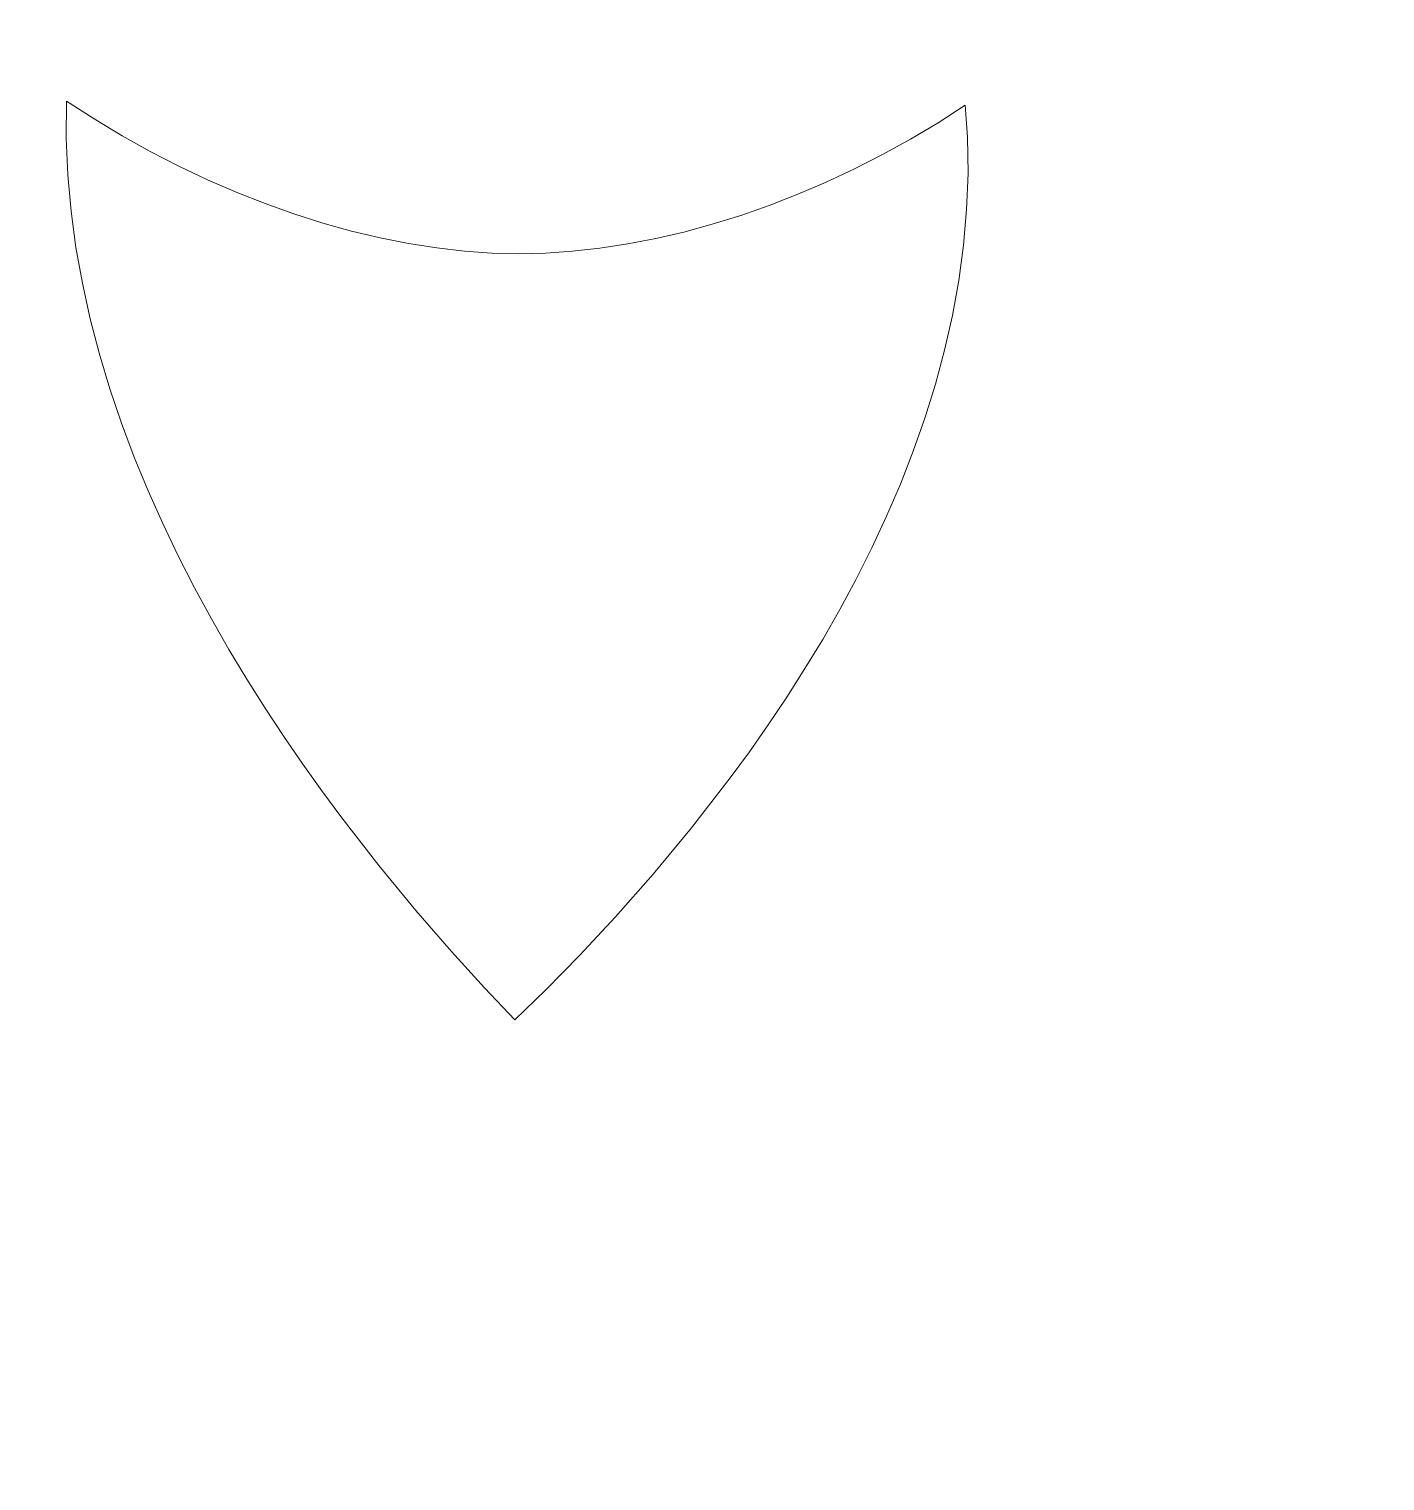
# Model space of a CAD drawing. Header units: millimetres. Extents: x -207 to 189, y -279 to 292.
# Drawn here: x 50.47 to 67.93, y 183.45 to 202.15 of the extents above; entities that cross this region are included whole.
import ezdxf

# ---------------------------------------------------------------- set-up
doc = ezdxf.new("R2010")
doc.units = ezdxf.units.MM
doc.header["$MEASUREMENT"] = 0
doc.layers.add('layer 1', color=7, linetype='Continuous')

msp = doc.modelspace()

# ---------------------------------------------------------------- linework, layer by layer
at = {"layer": 'layer 1', "lineweight": 9}
msp.add_open_spline([(32.6717, 135.4181), (32.6717, 135.4181), (44.6759, 135.4181), (44.6759, 135.4181), (44.6759, 135.4181), (44.6759, 135.4181), (44.6759, 129.4159), (44.6759, 129.4159), (44.6759, 129.4159), (44.6759, 129.4159), (32.6717, 129.4159), (32.6717, 129.4159), (32.6717, 129.4159), (32.6717, 129.4159), (32.6717, 120.4128), (32.6717, 120.4128), (32.6717, 120.4128), (32.6717, 120.4128), (80.6887, 120.4128), (80.6887, 120.4128), (80.6887, 120.4128), (80.6887, 120.4128), (80.6887, 129.4159), (80.6887, 129.4159), (80.6887, 129.4159), (80.6887, 129.4159), (68.6845, 129.4159), (68.6845, 129.4159), (68.6845, 129.4159), (68.6845, 129.4159), (68.6845, 135.4181), (68.6845, 135.4181), (68.6845, 135.4181), (68.6845, 135.4181), (80.6887, 135.4181), (80.6887, 135.4181), (80.6887, 135.4181), (72.6858, 150.417), (72.6913, 168.4335), (80.6887, 183.4353), (80.6887, 183.4353), (80.6887, 183.4353), (68.6845, 183.4353), (68.6845, 183.4353), (68.6845, 183.4353), (68.6845, 183.4353), (68.6845, 189.4373), (68.6845, 189.4373), (68.6845, 189.4373), (68.6845, 189.4373), (80.6887, 189.4373), (80.6887, 189.4373), (80.6887, 189.4373), (72.6858, 208.6383), (72.69, 230.2561), (80.6887, 249.4586), (80.6887, 249.4586), (80.6887, 249.4586), (68.6845, 249.4586), (68.6845, 249.4586), (68.6845, 249.4586), (68.6845, 249.4586), (68.6845, 255.4608), (68.6845, 255.4608), (68.6845, 255.4608), (68.6845, 255.4608), (80.6887, 255.4608), (80.6887, 255.4608), (80.6887, 255.4608), (80.6887, 255.4608), (80.6887, 264.464), (80.6887, 264.464), (80.6887, 264.464), (80.6887, 264.464), (32.6717, 264.464), (32.6717, 264.464), (32.6717, 264.464), (32.6717, 264.464), (32.6717, 255.4608), (32.6717, 255.4608), (32.6717, 255.4608), (32.6717, 255.4608), (44.6759, 255.4608), (44.6759, 255.4608), (44.6759, 255.4608), (44.6759, 255.4608), (44.6759, 249.4586), (44.6759, 249.4586), (44.6759, 249.4586), (44.6759, 249.4586), (32.6717, 249.4586), (32.6717, 249.4586), (32.6717, 249.4586), (40.6745, 230.2578), (40.6703, 208.64), (32.6717, 189.4373), (32.6717, 189.4373), (32.6717, 189.4373), (44.6759, 189.4373), (44.6759, 189.4373), (44.6759, 189.4373), (44.6759, 189.4373), (44.6759, 183.4353), (44.6759, 183.4353), (44.6759, 183.4353), (44.6759, 183.4353), (32.6717, 183.4353), (32.6717, 183.4353), (32.6717, 183.4353), (40.6745, 168.4364), (40.6691, 150.4199), (32.6717, 135.4181)], degree=3, knots=[0, 0, 0, 0, 0.0344828, 0.0344828, 0.0344828, 0.0344828, 0.0689655, 0.0689655, 0.0689655, 0.0689655, 0.1034483, 0.1034483, 0.1034483, 0.1034483, 0.137931, 0.137931, 0.137931, 0.137931, 0.1724138, 0.1724138, 0.1724138, 0.1724138, 0.2068966, 0.2068966, 0.2068966, 0.2068966, 0.2413793, 0.2413793, 0.2413793, 0.2413793, 0.2758621, 0.2758621, 0.2758621, 0.2758621, 0.3103448, 0.3103448, 0.3103448, 0.3103448, 0.3448276, 0.3448276, 0.3448276, 0.3448276, 0.3793103, 0.3793103, 0.3793103, 0.3793103, 0.4137931, 0.4137931, 0.4137931, 0.4137931, 0.4482759, 0.4482759, 0.4482759, 0.4482759, 0.4827586, 0.4827586, 0.4827586, 0.4827586, 0.5172414, 0.5172414, 0.5172414, 0.5172414, 0.5517241, 0.5517241, 0.5517241, 0.5517241, 0.5862069, 0.5862069, 0.5862069, 0.5862069, 0.6206897, 0.6206897, 0.6206897, 0.6206897, 0.6551724, 0.6551724, 0.6551724, 0.6551724, 0.6896552, 0.6896552, 0.6896552, 0.6896552, 0.7241379, 0.7241379, 0.7241379, 0.7241379, 0.7586207, 0.7586207, 0.7586207, 0.7586207, 0.7931034, 0.7931034, 0.7931034, 0.7931034, 0.8275862, 0.8275862, 0.8275862, 0.8275862, 0.862069, 0.862069, 0.862069, 0.862069, 0.8965517, 0.8965517, 0.8965517, 0.8965517, 0.9310345, 0.9310345, 0.9310345, 0.9310345, 1, 1, 1, 1], dxfattribs=at)
at = {"layer": 'layer 1', "color": 5, "lineweight": 9}
msp.add_open_spline([(56.7285, 189.391), (56.7285, 189.391), (56.339, 189.8008), (56.339, 189.8008), (56.339, 189.8008), (56.339, 189.8008), (55.9113, 190.2709), (55.9113, 190.2709), (55.9113, 190.2709), (55.9113, 190.2709), (55.4543, 190.7976), (55.4543, 190.7976), (55.4543, 190.7976), (55.4543, 190.7976), (54.9771, 191.3778), (54.9771, 191.3778), (54.9771, 191.3778), (54.9771, 191.3778), (54.4887, 192.0077), (54.4887, 192.0077), (54.4887, 192.0077), (54.4887, 192.0077), (54.2433, 192.3403), (54.2433, 192.3403), (54.2433, 192.3403), (54.2433, 192.3403), (53.9983, 192.6839), (53.9983, 192.6839), (53.9983, 192.6839), (53.9983, 192.6839), (53.755, 193.0382), (53.755, 193.0382), (53.755, 193.0382), (53.755, 193.0382), (53.5146, 193.4028), (53.5146, 193.4028), (53.5146, 193.4028), (53.5146, 193.4028), (53.278, 193.7772), (53.278, 193.7772), (53.278, 193.7772), (53.278, 193.7772), (53.0465, 194.161), (53.0465, 194.161), (53.0465, 194.161), (53.0465, 194.161), (52.8214, 194.5537), (52.8214, 194.5537), (52.8214, 194.5537), (52.8214, 194.5537), (52.6036, 194.955), (52.6036, 194.955), (52.6036, 194.955), (52.6036, 194.955), (52.3943, 195.3644), (52.3943, 195.3644), (52.3943, 195.3644), (52.3943, 195.3644), (52.1946, 195.7812), (52.1946, 195.7812), (52.1946, 195.7812), (52.1946, 195.7812), (52.0054, 196.2055), (52.0054, 196.2055), (52.0054, 196.2055), (52.0054, 196.2055), (51.8282, 196.6364), (51.8282, 196.6364), (51.8282, 196.6364), (51.8282, 196.6364), (51.6641, 197.0735), (51.6641, 197.0735), (51.6641, 197.0735), (51.6641, 197.0735), (51.514, 197.5167), (51.514, 197.5167), (51.514, 197.5167), (51.514, 197.5167), (51.3791, 197.9652), (51.3791, 197.9652), (51.3791, 197.9652), (51.3791, 197.9652), (51.2606, 198.4187), (51.2606, 198.4187), (51.2606, 198.4187), (51.2606, 198.4187), (51.1595, 198.877), (51.1595, 198.877), (51.1595, 198.877), (51.1595, 198.877), (51.0772, 199.3391), (51.0772, 199.3391), (51.0772, 199.3391), (51.0772, 199.3391), (51.0145, 199.8052), (51.0145, 199.8052), (51.0145, 199.8052), (51.0145, 199.8052), (50.9726, 200.2744), (50.9726, 200.2744), (50.9726, 200.2744), (50.9726, 200.2744), (50.9529, 200.7464), (50.9529, 200.7464), (50.9529, 200.7464), (50.9529, 200.7464), (50.9562, 201.2208), (50.9562, 201.2208), (50.9562, 201.2208), (50.9562, 201.2208), (51.3109, 200.9924), (51.3109, 200.9924), (51.3109, 200.9924), (51.3109, 200.9924), (51.6704, 200.777), (51.6704, 200.777), (51.6704, 200.777), (51.6704, 200.777), (52.0337, 200.5746), (52.0337, 200.5746), (52.0337, 200.5746), (52.0337, 200.5746), (52.4002, 200.3858), (52.4002, 200.3858), (52.4002, 200.3858), (52.4002, 200.3858), (52.7691, 200.2105), (52.7691, 200.2105), (52.7691, 200.2105), (52.7691, 200.2105), (53.1398, 200.0492), (53.1398, 200.0492), (53.1398, 200.0492), (53.1398, 200.0492), (53.5115, 199.9021), (53.5115, 199.9021), (53.5115, 199.9021), (53.5115, 199.9021), (53.8836, 199.7695), (53.8836, 199.7695), (53.8836, 199.7695), (53.8836, 199.7695), (54.2551, 199.6514), (54.2551, 199.6514), (54.2551, 199.6514), (54.2551, 199.6514), (54.6255, 199.5483), (54.6255, 199.5483), (54.6255, 199.5483), (54.6255, 199.5483), (54.994, 199.4604), (54.994, 199.4604), (54.994, 199.4604), (54.994, 199.4604), (55.3597, 199.3878), (55.3597, 199.3878), (55.3597, 199.3878), (55.3597, 199.3878), (55.7221, 199.3311), (55.7221, 199.3311), (55.7221, 199.3311), (55.7221, 199.3311), (56.0804, 199.2902), (56.0804, 199.2902), (56.0804, 199.2902), (56.0804, 199.2902), (56.434, 199.2655), (56.434, 199.2655), (56.434, 199.2655), (56.434, 199.2655), (56.782, 199.2571), (56.782, 199.2571), (56.782, 199.2571), (56.782, 199.2571), (57.1241, 199.2651), (57.1241, 199.2651), (57.1241, 199.2651), (57.1241, 199.2651), (57.4721, 199.2888), (57.4721, 199.2888), (57.4721, 199.2888), (57.4721, 199.2888), (57.8249, 199.328), (57.8249, 199.328), (57.8249, 199.328), (57.8249, 199.328), (58.1819, 199.3825), (58.1819, 199.3825), (58.1819, 199.3825), (58.1819, 199.3825), (58.5425, 199.4522), (58.5425, 199.4522), (58.5425, 199.4522), (58.5425, 199.4522), (58.9058, 199.5369), (58.9058, 199.5369), (58.9058, 199.5369), (58.9058, 199.5369), (59.271, 199.6364), (59.271, 199.6364), (59.271, 199.6364), (59.271, 199.6364), (59.6377, 199.7507), (59.6377, 199.7507), (59.6377, 199.7507), (59.6377, 199.7507), (60.0049, 199.8794), (60.0049, 199.8794), (60.0049, 199.8794), (60.0049, 199.8794), (60.3718, 200.0223), (60.3718, 200.0223), (60.3718, 200.0223), (60.3718, 200.0223), (60.7378, 200.1792), (60.7378, 200.1792), (60.7378, 200.1792), (60.7378, 200.1792), (61.1022, 200.3501), (61.1022, 200.3501), (61.1022, 200.3501), (61.1022, 200.3501), (61.4642, 200.5349), (61.4642, 200.5349), (61.4642, 200.5349), (61.4642, 200.5349), (61.8231, 200.733), (61.8231, 200.733), (61.8231, 200.733), (61.8231, 200.733), (62.1782, 200.9446), (62.1782, 200.9446), (62.1782, 200.9446), (62.1782, 200.9446), (62.5285, 201.1693), (62.5285, 201.1693), (62.5285, 201.1693), (62.5285, 201.1693), (62.559, 200.7569), (62.559, 200.7569), (62.559, 200.7569), (62.559, 200.7569), (62.5646, 200.2902), (62.5646, 200.2902), (62.5646, 200.2902), (62.5646, 200.2902), (62.5468, 199.8272), (62.5468, 199.8272), (62.5468, 199.8272), (62.5468, 199.8272), (62.5065, 199.3677), (62.5065, 199.3677), (62.5065, 199.3677), (62.5065, 199.3677), (62.445, 198.9125), (62.445, 198.9125), (62.445, 198.9125), (62.445, 198.9125), (62.3633, 198.4619), (62.3633, 198.4619), (62.3633, 198.4619), (62.3633, 198.4619), (62.2628, 198.0164), (62.2628, 198.0164), (62.2628, 198.0164), (62.2628, 198.0164), (62.1445, 197.5761), (62.1445, 197.5761), (62.1445, 197.5761), (62.1445, 197.5761), (62.0094, 197.1413), (62.0094, 197.1413), (62.0094, 197.1413), (62.0094, 197.1413), (61.8586, 196.7128), (61.8586, 196.7128), (61.8586, 196.7128), (61.8586, 196.7128), (61.6937, 196.2909), (61.6937, 196.2909), (61.6937, 196.2909), (61.6937, 196.2909), (61.5154, 195.8756), (61.5154, 195.8756), (61.5154, 195.8756), (61.5154, 195.8756), (61.325, 195.4674), (61.325, 195.4674), (61.325, 195.4674), (61.325, 195.4674), (61.1236, 195.067), (61.1236, 195.067), (61.1236, 195.067), (61.1236, 195.067), (60.9123, 194.6745), (60.9123, 194.6745), (60.9123, 194.6745), (60.9123, 194.6745), (60.6925, 194.2901), (60.6925, 194.2901), (60.6925, 194.2901), (60.6925, 194.2901), (60.4649, 193.9146), (60.4649, 193.9146), (60.4649, 193.9146), (60.4649, 193.9146), (60.2309, 193.5481), (60.2309, 193.5481), (60.2309, 193.5481), (60.2309, 193.5481), (59.9919, 193.1911), (59.9919, 193.1911), (59.9919, 193.1911), (59.9919, 193.1911), (59.7486, 192.8438), (59.7486, 192.8438), (59.7486, 192.8438), (59.7486, 192.8438), (59.5022, 192.5067), (59.5022, 192.5067), (59.5022, 192.5067), (59.5022, 192.5067), (59.0052, 191.8644), (59.0052, 191.8644), (59.0052, 191.8644), (59.0052, 191.8644), (58.5098, 191.2676), (58.5098, 191.2676), (58.5098, 191.2676), (58.5098, 191.2676), (58.0253, 190.7187), (58.0253, 190.7187), (58.0253, 190.7187), (58.0253, 190.7187), (57.5609, 190.221), (57.5609, 190.221), (57.5609, 190.221), (57.5609, 190.221), (57.1256, 189.7775), (57.1256, 189.7775), (57.1256, 189.7775), (57.1256, 189.7775), (56.7285, 189.391), (56.7285, 189.391)], degree=3, knots=[0, 0, 0, 0, 0.0114943, 0.0114943, 0.0114943, 0.0114943, 0.0229885, 0.0229885, 0.0229885, 0.0229885, 0.0344828, 0.0344828, 0.0344828, 0.0344828, 0.045977, 0.045977, 0.045977, 0.045977, 0.0574713, 0.0574713, 0.0574713, 0.0574713, 0.0689655, 0.0689655, 0.0689655, 0.0689655, 0.0804598, 0.0804598, 0.0804598, 0.0804598, 0.091954, 0.091954, 0.091954, 0.091954, 0.1034483, 0.1034483, 0.1034483, 0.1034483, 0.1149425, 0.1149425, 0.1149425, 0.1149425, 0.1264368, 0.1264368, 0.1264368, 0.1264368, 0.137931, 0.137931, 0.137931, 0.137931, 0.1494253, 0.1494253, 0.1494253, 0.1494253, 0.1609195, 0.1609195, 0.1609195, 0.1609195, 0.1724138, 0.1724138, 0.1724138, 0.1724138, 0.183908, 0.183908, 0.183908, 0.183908, 0.1954023, 0.1954023, 0.1954023, 0.1954023, 0.2068966, 0.2068966, 0.2068966, 0.2068966, 0.2183908, 0.2183908, 0.2183908, 0.2183908, 0.2298851, 0.2298851, 0.2298851, 0.2298851, 0.2413793, 0.2413793, 0.2413793, 0.2413793, 0.2528736, 0.2528736, 0.2528736, 0.2528736, 0.2643678, 0.2643678, 0.2643678, 0.2643678, 0.2758621, 0.2758621, 0.2758621, 0.2758621, 0.2873563, 0.2873563, 0.2873563, 0.2873563, 0.2988506, 0.2988506, 0.2988506, 0.2988506, 0.3103448, 0.3103448, 0.3103448, 0.3103448, 0.3218391, 0.3218391, 0.3218391, 0.3218391, 0.3333333, 0.3333333, 0.3333333, 0.3333333, 0.3448276, 0.3448276, 0.3448276, 0.3448276, 0.3563218, 0.3563218, 0.3563218, 0.3563218, 0.3678161, 0.3678161, 0.3678161, 0.3678161, 0.3793103, 0.3793103, 0.3793103, 0.3793103, 0.3908046, 0.3908046, 0.3908046, 0.3908046, 0.4022989, 0.4022989, 0.4022989, 0.4022989, 0.4137931, 0.4137931, 0.4137931, 0.4137931, 0.4252874, 0.4252874, 0.4252874, 0.4252874, 0.4367816, 0.4367816, 0.4367816, 0.4367816, 0.4482759, 0.4482759, 0.4482759, 0.4482759, 0.4597701, 0.4597701, 0.4597701, 0.4597701, 0.4712644, 0.4712644, 0.4712644, 0.4712644, 0.4827586, 0.4827586, 0.4827586, 0.4827586, 0.4942529, 0.4942529, 0.4942529, 0.4942529, 0.5057471, 0.5057471, 0.5057471, 0.5057471, 0.5172414, 0.5172414, 0.5172414, 0.5172414, 0.5287356, 0.5287356, 0.5287356, 0.5287356, 0.5402299, 0.5402299, 0.5402299, 0.5402299, 0.5517241, 0.5517241, 0.5517241, 0.5517241, 0.5632184, 0.5632184, 0.5632184, 0.5632184, 0.5747126, 0.5747126, 0.5747126, 0.5747126, 0.5862069, 0.5862069, 0.5862069, 0.5862069, 0.5977011, 0.5977011, 0.5977011, 0.5977011, 0.6091954, 0.6091954, 0.6091954, 0.6091954, 0.6206897, 0.6206897, 0.6206897, 0.6206897, 0.6321839, 0.6321839, 0.6321839, 0.6321839, 0.6436782, 0.6436782, 0.6436782, 0.6436782, 0.6551724, 0.6551724, 0.6551724, 0.6551724, 0.6666667, 0.6666667, 0.6666667, 0.6666667, 0.6781609, 0.6781609, 0.6781609, 0.6781609, 0.6896552, 0.6896552, 0.6896552, 0.6896552, 0.7011494, 0.7011494, 0.7011494, 0.7011494, 0.7126437, 0.7126437, 0.7126437, 0.7126437, 0.7241379, 0.7241379, 0.7241379, 0.7241379, 0.7356322, 0.7356322, 0.7356322, 0.7356322, 0.7471264, 0.7471264, 0.7471264, 0.7471264, 0.7586207, 0.7586207, 0.7586207, 0.7586207, 0.7701149, 0.7701149, 0.7701149, 0.7701149, 0.7816092, 0.7816092, 0.7816092, 0.7816092, 0.7931034, 0.7931034, 0.7931034, 0.7931034, 0.8045977, 0.8045977, 0.8045977, 0.8045977, 0.816092, 0.816092, 0.816092, 0.816092, 0.8275862, 0.8275862, 0.8275862, 0.8275862, 0.8390805, 0.8390805, 0.8390805, 0.8390805, 0.8505747, 0.8505747, 0.8505747, 0.8505747, 0.862069, 0.862069, 0.862069, 0.862069, 0.8735632, 0.8735632, 0.8735632, 0.8735632, 0.8850575, 0.8850575, 0.8850575, 0.8850575, 0.8965517, 0.8965517, 0.8965517, 0.8965517, 0.908046, 0.908046, 0.908046, 0.908046, 0.9195402, 0.9195402, 0.9195402, 0.9195402, 0.9310345, 0.9310345, 0.9310345, 0.9310345, 0.9425287, 0.9425287, 0.9425287, 0.9425287, 0.954023, 0.954023, 0.954023, 0.954023, 0.9655172, 0.9655172, 0.9655172, 0.9655172, 0.9770115, 0.9770115, 0.9770115, 0.9770115, 1, 1, 1, 1], dxfattribs=at)

doc.saveas('drawing.dxf')
